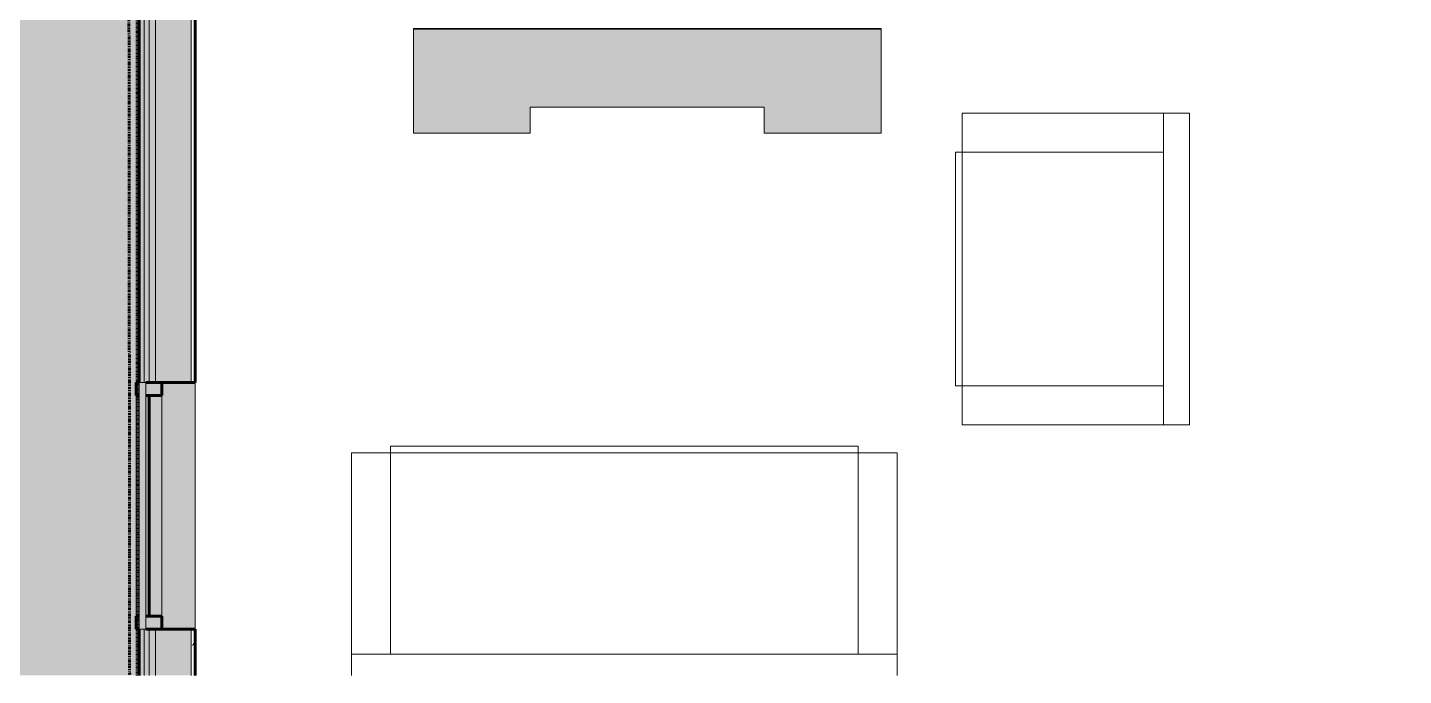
# Model space of a CAD drawing. Header units: inches. Extents: x -4061 to -1937, y 10959 to 12323.
# Drawn here: x -3848 to -3636.2, y 11023.2 to 11123.1 of the extents above; entities that cross this region are included whole.
import ezdxf

# ---------------------------------------------------------------- set-up
doc = ezdxf.new("R2010")
doc.units = ezdxf.units.IN
doc.header["$MEASUREMENT"] = 0
doc.linetypes.add('Dash 1_16_', pattern=[0.125, 0.0625, -0.0625])
doc.linetypes.add('Double Dash 3_8_', pattern=[1, 0.375, -0.125, 0.125, -0.125, 0.125, -0.125])
for name, color, linetype, lineweight in [('0-1', 7, 'Continuous', 5), ('0-2', 10, 'Continuous', 18), ('0-4', 7, 'Continuous', 9), ('0-5', 250, 'Double Dash 3_8_', 60), ('A-CLNG-PATT-1', 35, 'Continuous', 18), ('A-GLAZ-1', 27, 'Continuous', 18), ('A-GLAZ-2', 10, 'Continuous', 18), ('A-GLAZ-4', 250, 'Continuous', 60), ('A-WALL-1', 8, 'Continuous', 5), ('A-WALL-2', 250, 'Continuous', 60), ('A-WALL-3', 10, 'Continuous', 18), ('A-WALL-5', 243, 'Continuous', 18), ('A-WALL-PATT-2', 55, 'Continuous', 9), ('A-WALL-PATT-3', 53, 'Continuous', 9), ('A-WALL-PATT-4', 43, 'Continuous', 9), ('C-PROP-LINE-1', 250, 'Double Dash 3_8_', 60), ('C-PROP-LINE-2', 91, 'Dash 1_16_', 60), ('I-FURN', 30, 'Continuous', 9), ('I-FURN-2', 7, 'Continuous', 9), ('I-FURN-4', 55, 'Continuous', 9)]:
    doc.layers.add(name, color=color, linetype=linetype, lineweight=lineweight)

# ---------------------------------------------------------------- blocks, each defined once
blk = doc.blocks.new('Entertainment_Center_14771 - Entertainment_Center_14771-1372851-ENLARGED RCP - 1ST FLOOR PLAN - EAST')
at = {"layer": 'I-FURN-4'}
for points in [[(-36, 10), (-36, -6), (36, -6), (36, 10), (18, 10), (18, 6), (-18, 6), (-18, 10), (-35, 10)], [(-35.34, 10.03), (-35.31, 10), (-34.85, 10), (-34.85, 10.03), (-35.31, 10.03)], [(-19.66, 10.03), (-19.66, 10), (-18.66, 10), (-18.66, 10.03), (-19, 10.03)], [(18.66, 10.03), (18.66, 10), (19.66, 10), (19.66, 10.03), (19, 10.03)], [(34.85, 10), (35.34, 10), (35.31, 10.03), (34.85, 10.03)], [(-36, -6.13), (36, -6.13), (36, -6), (-36, -6)]]:
    blk.add_hatch(color=256, dxfattribs=at).paths.add_polyline_path(points, flags=0)
at = {"layer": 'I-FURN-2'}
for p, q in [((-36, -6), (-36, 10)), ((-36, 10), (-18, 10)), ((-35.34, 10), (-35.34, 10.03)), ((-35.34, 10.03), (-34.85, 10.03)), ((-34.85, 10.03), (-34.85, 10)), ((-19.66, 10), (-19.66, 10.03)), ((-19.66, 10.03), (-18.66, 10.03)), ((-18.66, 10.03), (-18.66, 10)), ((-18, 10), (-18, 6)), ((18, 6), (18, 10)), ((18, 10), (36, 10)), ((18.66, 10.03), (19.66, 10.03)), ((18.66, 10), (18.66, 10.03)), ((19.66, 10.03), (19.66, 10)), ((34.85, 10), (34.85, 10.03)), ((34.85, 10.03), (35.34, 10.03)), ((35.34, 10.03), (35.34, 10)), ((36, 10), (36, -6)), ((-18, 6), (18, 6)), ((36, -6), (-36, -6)), ((-36, -6.13), (-36, -6)), ((36, -6), (-36, -6)), ((-36, -6.13), (36, -6.13)), ((36, -6.13), (36, -6))]:
    blk.add_line(p, q, dxfattribs=at)
blk = doc.blocks.new('Couch-Both_Arms-Generic - 1-V29-ENLARGED RCP - 1ST FLOOR PLAN - EAST')
at = {"layer": 'I-FURN'}
for p, q in [((-42, 17.5), (-36, 17.5)), ((-42, -13.5), (-42, 17.5)), ((-36, 18.5), (36, 18.5)), ((-36, -13.5), (-36, 18.5)), ((-36, 17.5), (-36, -13.5)), ((36, 18.5), (36, -13.5)), ((36, 17.5), (42, 17.5)), ((36, -13.5), (36, 17.5)), ((42, 17.5), (42, -13.5)), ((-42, -13.5), (42, -13.5)), ((-36, -13.5), (-42, -13.5)), ((36, -13.5), (-36, -13.5)), ((42, -13.5), (36, -13.5))]:
    blk.add_line(p, q, dxfattribs=at)
at = {"layer": 'I-FURN-2'}
for p, q in [((-42, 17.5), (42, 17.5)), ((-42, -16.81), (-42, 17.5)), ((42, 17.5), (42, -16.81))]:
    blk.add_line(p, q, dxfattribs=at)
blk = doc.blocks.new('Couch-Both_Arms-Generic - 2-1352635-ENLARGED RCP - 1ST FLOOR PLAN - EAST')
at = {"layer": 'I-FURN'}
for p, q in [((-24, 13.5), (24, 13.5)), ((-18, 13.5), (-24, 13.5)), ((-24, 13.5), (-24, -17.5)), ((18, 13.5), (-18, 13.5)), ((-18, 13.5), (-18, -18.5)), ((-18, -17.5), (-18, 13.5)), ((18, -18.5), (18, 13.5)), ((24, 13.5), (18, 13.5)), ((18, 13.5), (18, -17.5)), ((24, -17.5), (24, 13.5)), ((-24, -17.5), (-18, -17.5)), ((-18, -18.5), (18, -18.5)), ((18, -17.5), (24, -17.5))]:
    blk.add_line(p, q, dxfattribs=at)
at = {"layer": 'I-FURN-2'}
for p, q in [((24, 17.5), (-24, 17.5)), ((-24, 17.5), (-24, -17.5)), ((24, -17.5), (24, 17.5)), ((-24, -17.5), (24, -17.5))]:
    blk.add_line(p, q, dxfattribs=at)
blk = doc.blocks.new('CTR - 1st Phase - Unit Layouts_rvt-1-ENLARGED RCP - 1ST FLOOR PLAN - EAST')
at = {"layer": '0-2'}
for name, p, rotation in [('Entertainment_Center_14771 - Entertainment_Center_14771-1372851-ENLARGED RCP - 1ST FLOOR PLAN - EAST', (-3752.62, 11116.79), 180), ('Couch-Both_Arms-Generic - 2-1352635-ENLARGED RCP - 1ST FLOOR PLAN - EAST', (-3686.63, 11085.84), 269.9999999999612)]:
    blk.add_blockref(name, p, dxfattribs=dict(at, rotation=rotation))
blk.add_blockref('Couch-Both_Arms-Generic - 1-V29-ENLARGED RCP - 1ST FLOOR PLAN - EAST', (-3756.13, 11040.02), dxfattribs=at)
blk = doc.blocks.new('_THE_ WINDOW _ DOOR - Window - 1st Floor-2113386-ENLARGED RCP - 1ST FLOOR PLAN - EAST')
at = {"layer": 'A-GLAZ-1'}
h = blk.add_hatch(color=256, dxfattribs=at)
h.paths.add_polyline_path([(-19.0125, 4.8125), (-19.0125, 4.3125), (-17.0125, 4.3125), (-17.0125, 4.8125)], flags=0)
h.paths.add_polyline_path([(-19.0125, 3.3125), (-19.0125, 0.8125), (-17.0125, 0.8125), (-17.0125, 3.3125), (-17.7625, 3.3125)], flags=0)
h.paths.add_polyline_path([(17.0125, 0.8125), (19.0125, 0.8125), (19.0125, 3.3125), (17.0125, 3.3125), (17.0125, 1.8125)], flags=0)
h.paths.add_polyline_path([(17.0125, 4.3125), (19.0125, 4.3125), (19.0125, 4.8125), (17.0125, 4.8125)], flags=0)
blk.add_hatch(color=256, dxfattribs=at).paths.add_polyline_path([(-19.0125, 3.3125), (19.0125, 3.3125), (19.0125, 4.3125), (-19.0125, 4.3125)], flags=0)
h = blk.add_hatch(color=256, dxfattribs=at)
h.paths.add_polyline_path([(-17.0125, 2.8125), (-17.0125, 0.8125), (17.0125, 0.8125), (17.0125, 2.8125)], flags=0)
h.paths.add_polyline_path([(-17.0125, 4.3125), (17.0125, 4.3125), (17.0125, 4.8125), (-17.0125, 4.8125)], flags=0)
at = {"layer": 'A-GLAZ-2'}
blk.add_hatch(color=256, dxfattribs=at).paths.add_polyline_path([(-17.0125, 2.8125), (17.0125, 2.8125), (17.0125, 3.3125), (-17.0125, 3.3125)], flags=0)
for p, q in [((19.0125, 4.3125), (-19.0125, 4.3125)), ((-19.0125, 4.3125), (-19.0125, 3.3125)), ((17.0125, 4.8125), (-17.0125, 4.8125)), ((19.0125, 4.3125), (19.0125, 3.3125)), ((-19.0125, 3.3125), (19.0125, 3.3125)), ((-17.0125, 0.8125), (17.0125, 0.8125))]:
    blk.add_line(p, q, dxfattribs=at)
at = {"layer": 'A-GLAZ-4'}
for p, q in [((-19.0125, 4.3125), (-19.0125, 4.8125)), ((-19.0125, 4.8125), (-17.0125, 4.8125)), ((-17.0125, 4.8125), (-17.0125, 4.3125)), ((17.0125, 4.3125), (17.0125, 4.8125)), ((17.0125, 4.8125), (19.0125, 4.8125)), ((19.0125, 4.8125), (19.0125, 4.3125)), ((-17.0125, 2.8125), (-17.0125, 3.3125)), ((-17.0125, 3.3125), (-17.0125, 0.8125)), ((17.0125, 2.8125), (-17.0125, 2.8125)), ((17.0125, 3.3125), (17.0125, 2.8125)), ((17.0125, 0.8125), (17.0125, 3.3125)), ((-17.0125, 0.8125), (-19.0125, 0.8125)), ((19.0125, 0.8125), (17.0125, 0.8125))]:
    blk.add_line(p, q, dxfattribs=at)
blk = doc.blocks.new('Family - ___-1878392-ENLARGED RCP - 1ST FLOOR PLAN - EAST')
at = {"layer": 'C-PROP-LINE-1'}
blk.add_line((-3833.41, 12088.69), (-3832.3, 11023.21), dxfattribs=at)
blk = doc.blocks.new('CTR - 1st Phase - Shell_rvt-1-ENLARGED RCP - 1ST FLOOR PLAN - EAST')
at = {"layer": 'A-CLNG-PATT-1'}
h = blk.add_hatch(dxfattribs=at)
h.set_pattern_fill('FP_24', color=256, style=0, pattern_type=2)
h.set_pattern_definition([(90, (-2963.524, 11049.389), (4, -2e-16), []), (0, (-2963.524, 11049.389), (8, -8), [4, -28]), (0, (-2959.524, 11065.389), (8, -8), [4, -28])])
h.paths.add_polyline_path([(-3860.47, 11023.21), (-3830.82, 11023.21), (-3830.82, 11030.34), (-3831.32, 11030.34), (-3831.32, 11068.36), (-3830.82, 11068.36), (-3830.82, 11164.59), (-3831.14, 11164.59), (-3831.14, 11399.98), (-3830.82, 11399.98), (-3830.82, 11432.64), (-3860.47, 11432.64), (-3860.47, 11027.91)], flags=0)
h.paths.add_polyline_path([(-2261.88, 11247.64), (-2068.17, 11247.64), (-2068.17, 12118.34), (-2521.97, 12118.34), (-2521.97, 12088.69), (-2484.14, 12088.69), (-2484.14, 12089.19), (-2446.11, 12089.19), (-2446.11, 12088.69), (-2407.34, 12088.69), (-2407.34, 12089.19), (-2369.31, 12089.19), (-2369.31, 12088.69), (-2349.74, 12088.69), (-2349.74, 12089.19), (-2311.71, 12089.19), (-2311.71, 12088.69), (-2311.34, 12088.69), (-2311.34, 12089.19), (-2273.31, 12089.19), (-2273.31, 12088.69), (-2176.94, 12088.69), (-2176.94, 12089.19), (-2138.91, 12089.19), (-2138.91, 12088.69), (-2097.82, 12088.69), (-2097.82, 11970.99), (-2097.32, 11970.99), (-2097.32, 11932.78), (-2097.82, 11932.78), (-2097.82, 11932.59), (-2097.32, 11932.59), (-2097.32, 11894.38), (-2097.82, 11894.38), (-2097.82, 11778.8), (-2097.32, 11778.8), (-2097.32, 11740.78), (-2097.82, 11740.78), (-2097.82, 11740.4), (-2097.32, 11740.4), (-2097.32, 11702.38), (-2097.82, 11702.38), (-2097.82, 11663.6), (-2097.32, 11663.6), (-2097.32, 11625.58), (-2097.82, 11625.58), (-2097.82, 11471.79), (-2097.32, 11471.79), (-2097.32, 11433.76), (-2097.82, 11433.76), (-2097.82, 11433.39), (-2097.32, 11433.39), (-2097.32, 11395.36), (-2097.82, 11395.36), (-2097.82, 11356.4), (-2097.32, 11356.4), (-2097.32, 11318.38), (-2097.82, 11318.38), (-2097.82, 11277.29), (-2138.91, 11277.29), (-2138.91, 11276.79), (-2176.94, 11276.79), (-2176.94, 11277.29), (-2273.31, 11277.29), (-2273.31, 11276.79), (-2311.34, 11276.79), (-2311.34, 11277.29), (-2311.71, 11277.29), (-2311.71, 11276.79), (-2349.74, 11276.79), (-2349.74, 11277.29), (-2407.71, 11277.29), (-2407.71, 11276.79), (-2445.74, 11276.79), (-2445.74, 11277.29), (-2561.31, 11277.29), (-2561.31, 11276.79), (-2599.34, 11276.79), (-2599.34, 11277.29), (-2599.71, 11277.29), (-2599.71, 11276.79), (-2637.74, 11276.79), (-2637.74, 11277.29), (-2791.71, 11277.29), (-2791.71, 11276.79), (-2829.74, 11276.79), (-2829.74, 11277.29), (-2830.11, 11277.29), (-2830.11, 11276.79), (-2868.14, 11276.79), (-2868.14, 11277.29), (-3400.05, 11277.29), (-3400.05, 11247.64), (-2858.53, 11247.64), (-2845.56, 11261.08), (-2842.42, 11254.87), (-2842.42, 11255.39), (-2845.31, 11261.19), (-2842.42, 11261.19), (-2842.42, 11262.19), (-2842.35, 11261.81), (-2841.92, 11263.17), (-2837.92, 11264.17), (-2826.92, 11264.17), (-2822.92, 11263.17), (-2822.5, 11261.81), (-2822.42, 11262.19), (-2822.42, 11261.19), (-2814.43, 11261.19), (-2818.43, 11247.64), (-2818.24, 11247.64), (-2814.18, 11261.08), (-2801.21, 11247.64), (-2327.03, 11247.64), (-2321.6, 11253.27), (-2318.76, 11247.64), (-2318.5, 11247.64), (-2321.35, 11253.38), (-2318.47, 11253.4), (-2318.47, 11254.38), (-2318.39, 11253.99), (-2317.97, 11255.36), (-2313.97, 11256.36), (-2302.97, 11256.36), (-2298.97, 11255.36), (-2298.54, 11253.99), (-2298.47, 11254.38), (-2298.47, 11253.38), (-2290.48, 11253.38), (-2292.17, 11247.64), (-2291.92, 11247.64), (-2290.22, 11253.27), (-2284.79, 11247.64), (-2269.55, 11247.64)], flags=0)
h.paths.add_polyline_path([(-2316.22, 11253.38), (-2300.84, 11253.4), (-2302.97, 11253.88), (-2313.97, 11253.88), (-2316.09, 11253.4)], flags=0)
h.paths.add_polyline_path([(-2829.07, 11261.19), (-2824.67, 11261.19), (-2826.92, 11261.69), (-2837.92, 11261.69), (-2840.17, 11261.19), (-2837.92, 11261.19)], flags=0)
h.paths.add_polyline_path([(-3860.47, 11549.34), (-3830.82, 11549.34), (-3830.82, 11933.34), (-3831.32, 11933.34), (-3831.32, 12009.39), (-3830.82, 12009.39), (-3830.82, 12032.24), (-3831.32, 12032.24), (-3831.32, 12070.27), (-3830.82, 12070.27), (-3830.82, 12088.69), (-3789.42, 12088.69), (-3789.42, 12089.19), (-3751.4, 12089.19), (-3751.4, 12088.69), (-3674.54, 12088.69), (-3674.54, 12089.19), (-3636.51, 12089.19), (-3636.51, 12088.69), (-3549.42, 12088.69), (-3549.42, 12089.19), (-3511.4, 12089.19), (-3511.4, 12088.69), (-3405.42, 12088.69), (-3405.42, 12089.19), (-3367.4, 12089.19), (-3367.4, 12088.69), (-3290.54, 12088.69), (-3290.54, 12089.19), (-3252.51, 12089.19), (-3252.51, 12088.69), (-3213.74, 12088.69), (-3213.74, 12089.19), (-3175.71, 12089.19), (-3175.71, 12088.69), (-3175.34, 12088.69), (-3175.34, 12089.19), (-3137.31, 12089.19), (-3137.31, 12088.69), (-3060.14, 12088.69), (-3060.14, 12089.19), (-3022.11, 12089.19), (-3022.11, 12088.69), (-2868.14, 12088.69), (-2868.14, 12089.19), (-2830.11, 12089.19), (-2830.11, 12088.69), (-2791.34, 12088.69), (-2791.34, 12089.19), (-2753.31, 12089.19), (-2753.31, 12088.69), (-2689.01, 12088.69), (-2689.01, 12118.34), (-3787.15, 12118.34), (-3787.14, 12118.29), (-3787.15, 12117.84), (-3787.21, 12118.17), (-3787.64, 12116.8), (-3791.64, 12115.8), (-3802.64, 12115.8), (-3806.64, 12116.8), (-3807.06, 12118.17), (-3807.14, 12117.82), (-3807.14, 12118.34), (-3860.47, 12118.34), (-3860.47, 12088.59), (-3847.52, 12088.59), (-3847.52, 12084.34), (-3860.47, 12084.34), (-3860.47, 11549.37)], flags=0)
h.paths.add_polyline_path([(-2675.77, 12088.69), (-2638.67, 12088.69), (-2638.67, 12118.34), (-2687.26, 12118.34), (-2687.26, 12088.69)], flags=0)
h.paths.add_polyline_path([(-3802.48, 12118.29), (-3791.64, 12118.29), (-3791.41, 12118.34), (-3802.86, 12118.34), (-3802.64, 12118.29)], flags=0)
at = {"layer": 'A-WALL-1'}
h = blk.add_hatch(color=256, dxfattribs=at)
h.paths.add_polyline_path([(-3829.82, 11023.21), (-3829.32, 11023.21), (-3829.32, 11030.34), (-3830.07, 11030.34), (-3830.07, 11023.21)], flags=0)
h.paths.add_polyline_path([(-3830.07, 11068.36), (-3829.32, 11068.36), (-3829.32, 11164.59), (-3830.07, 11164.59), (-3830.07, 11098.37)], flags=0)
h.paths.add_polyline_path([(-3830.07, 11399.98), (-3829.32, 11399.98), (-3829.32, 11429.08), (-3830.07, 11429.08), (-3830.07, 11427.45)], flags=0)
blk.add_hatch(color=256, dxfattribs=at).paths.add_polyline_path([(-3822.82, 11030.34), (-3822.2, 11030.34), (-3822.2, 11068.36), (-3827.32, 11068.36), (-3827.32, 11030.34)], flags=0)
at = {"layer": 'A-WALL-5'}
h = blk.add_hatch(color=256, dxfattribs=at)
h.paths.add_polyline_path([(-3830.07, 11023.21), (-3830.07, 11030.34), (-3830.82, 11030.34), (-3830.82, 11023.21), (-3830.55, 11023.21)], flags=0)
h.paths.add_polyline_path([(-3830.82, 11068.36), (-3830.07, 11068.36), (-3830.07, 11164.59), (-3830.82, 11164.59), (-3830.82, 11098.37)], flags=0)
h.paths.add_polyline_path([(-3830.07, 11399.98), (-3830.07, 11429.08), (-3830.82, 11429.08), (-3830.82, 11399.98)], flags=0)
at = {"layer": 'A-WALL-PATT-2'}
h = blk.add_hatch(dxfattribs=at)
h.set_pattern_fill('FP_1', color=256, style=0, pattern_type=2)
h.set_pattern_definition([(0, (0, 0), (20.48, 5.12), [0.845, -14.515, 0.845, -14.515, -81.92]), (0, (0, 0), (20.48, 5.12), [-30.72, 0.845, -29.875, 0.845, -14.515, -35.84]), (0, (0, 0), (20.48, 5.12), [-76.8, 0.845, -9.395, 0.845, -24.755]), (120, (7.68, 2.56), (-14.67405, 15.1762003), [0.845, -14.515, 0.845, -14.515, -81.92]), (120, (7.68, 2.56), (-14.67405, 15.1762003), [-30.72, 0.845, -29.875, 0.845, -14.515, -35.84]), (120, (7.68, 2.56), (-14.67405, 15.1762003), [-76.8, 0.845, -9.395, 0.845, -24.755]), (240, (10.24, 12.8), (-5.80595, -20.2962003), [0.845, -14.515, 0.845, -14.515, -81.92]), (240, (10.24, 12.8), (-5.80595, -20.2962003), [-30.72, 0.845, -29.875, 0.845, -14.515, -35.84]), (240, (10.24, 12.8), (-5.80595, -20.2962003), [-76.8, 0.845, -9.395, 0.845, -24.755])])
h.paths.add_polyline_path([(-3822.82, 11023.21), (-3822.2, 11023.21), (-3822.2, 11030.34), (-3822.82, 11030.34), (-3822.82, 11026.52)], flags=0)
h.paths.add_polyline_path([(-3822.82, 11068.36), (-3822.2, 11068.36), (-3822.2, 11123.19), (-3822.72, 11123.19), (-3822.72, 11129.19), (-3822.2, 11129.19), (-3822.2, 11164.59), (-3822.82, 11164.59), (-3822.82, 11098.37)], flags=0)
h.paths.add_polyline_path([(-3822.82, 11399.98), (-3822.2, 11399.98), (-3822.2, 11429.08), (-3822.82, 11429.08), (-3822.82, 11411.72)], flags=0)
at = {"layer": 'A-WALL-PATT-3'}
h = blk.add_hatch(dxfattribs=at)
h.set_pattern_fill('FP_17', color=256, style=0, pattern_type=2)
h.set_pattern_definition([(161.57, (0.32, 0.32), (-2.560496185, -0.000537386), [0, -18.214, 2.022, 0]), (18.43, (-0.32, 0.32), (-2.560496185, 0.000537386), [0, -18.214, 2.022, 0]), (108.43, (0.32, 0.32), (1.27922091, -6.400876726), [6.07, -14.166]), (71.57, (-0.32, 0.32), (1.27922091, 6.400876726), [6.07, -14.166])])
h.paths.add_polyline_path([(-3828.32, 11023.21), (-3822.82, 11023.21), (-3822.82, 11030.34), (-3828.32, 11030.34)], flags=0)
h.paths.add_polyline_path([(-3828.32, 11068.36), (-3822.82, 11068.36), (-3822.82, 11164.59), (-3828.32, 11164.59), (-3828.32, 11098.37)], flags=0)
h.paths.add_polyline_path([(-3828.32, 11399.98), (-3822.82, 11399.98), (-3822.82, 11429.08), (-3828.32, 11429.08), (-3828.32, 11423.65)], flags=0)
at = {"layer": 'A-WALL-PATT-4'}
h = blk.add_hatch(dxfattribs=at)
h.set_pattern_fill('FP_18', color=256, style=0, pattern_type=2)
h.set_pattern_definition([(0, (0, 0), (0, 3.199), []), (315, (0, 0), (3.19895108, 0), [4.524, -4.524]), (45, (0, 0), (3.19895108, 0), [4.524, -4.524])])
h.paths.add_polyline_path([(-3828.96, 11023.21), (-3828.32, 11023.21), (-3828.32, 11030.34), (-3829.32, 11030.34), (-3829.32, 11023.21)], flags=0)
h.paths.add_polyline_path([(-3828.32, 11068.36), (-3828.32, 11164.59), (-3829.32, 11164.59), (-3829.32, 11068.36)], flags=0)
h.paths.add_polyline_path([(-3829.32, 11399.98), (-3828.32, 11399.98), (-3828.32, 11429.08), (-3829.32, 11429.08), (-3829.32, 11425.82)], flags=0)
at = {"layer": 'A-WALL-2'}
for p, q in [((-3830.82, 11068.36), (-3830.82, 11164.59)), ((-3822.2, 11164.59), (-3822.2, 11068.36)), ((-3822.2, 11068.36), (-3829.82, 11068.36)), ((-3830.82, 11023.21), (-3830.82, 11030.34)), ((-3829.82, 11030.34), (-3822.2, 11030.34)), ((-3822.2, 11030.34), (-3822.2, 11023.21))]:
    blk.add_line(p, q, dxfattribs=at)
at = {"layer": 'A-WALL-3'}
for p, q in [((-3830.07, 11164.59), (-3830.07, 11068.36)), ((-3829.32, 11164.59), (-3829.32, 11068.36)), ((-3828.32, 11164.59), (-3828.32, 11068.36)), ((-3822.82, 11164.59), (-3822.82, 11068.36)), ((-3822.2, 11030.34), (-3822.2, 11068.36)), ((-3830.07, 11030.34), (-3830.07, 11023.21)), ((-3829.32, 11030.34), (-3829.32, 11023.21)), ((-3828.32, 11030.34), (-3828.32, 11023.21)), ((-3822.82, 11030.34), (-3822.82, 11023.21))]:
    blk.add_line(p, q, dxfattribs=at)
at = {"layer": '0-4', "rotation": 89.99999999999885}
blk.add_blockref('_THE_ WINDOW _ DOOR - Window - 1st Floor-2113386-ENLARGED RCP - 1ST FLOOR PLAN - EAST', (-3826.51, 11049.35), dxfattribs=at)
at = {"layer": '0-5'}
blk.add_blockref('Family - ___-1878392-ENLARGED RCP - 1ST FLOOR PLAN - EAST', (0, 0), dxfattribs=at)
blk = doc.blocks.new('Family - ___-1870574-ENLARGED RCP - 1ST FLOOR PLAN - EAST')
at = {"layer": 'C-PROP-LINE-2'}
blk.add_line((-3831.16, 11023.21), (-3831.16, 12088.59), dxfattribs=at)

msp = doc.modelspace()

# ---------------------------------------------------------------- block references
at = {"layer": '0-1'}
for name in ['CTR - 1st Phase - Shell_rvt-1-ENLARGED RCP - 1ST FLOOR PLAN - EAST', 'CTR - 1st Phase - Unit Layouts_rvt-1-ENLARGED RCP - 1ST FLOOR PLAN - EAST']:
    msp.add_blockref(name, (0, 0), dxfattribs=at)
at = {"layer": 'C-PROP-LINE-2'}
msp.add_blockref('Family - ___-1870574-ENLARGED RCP - 1ST FLOOR PLAN - EAST', (0, 0), dxfattribs=at)

doc.saveas('drawing.dxf')
